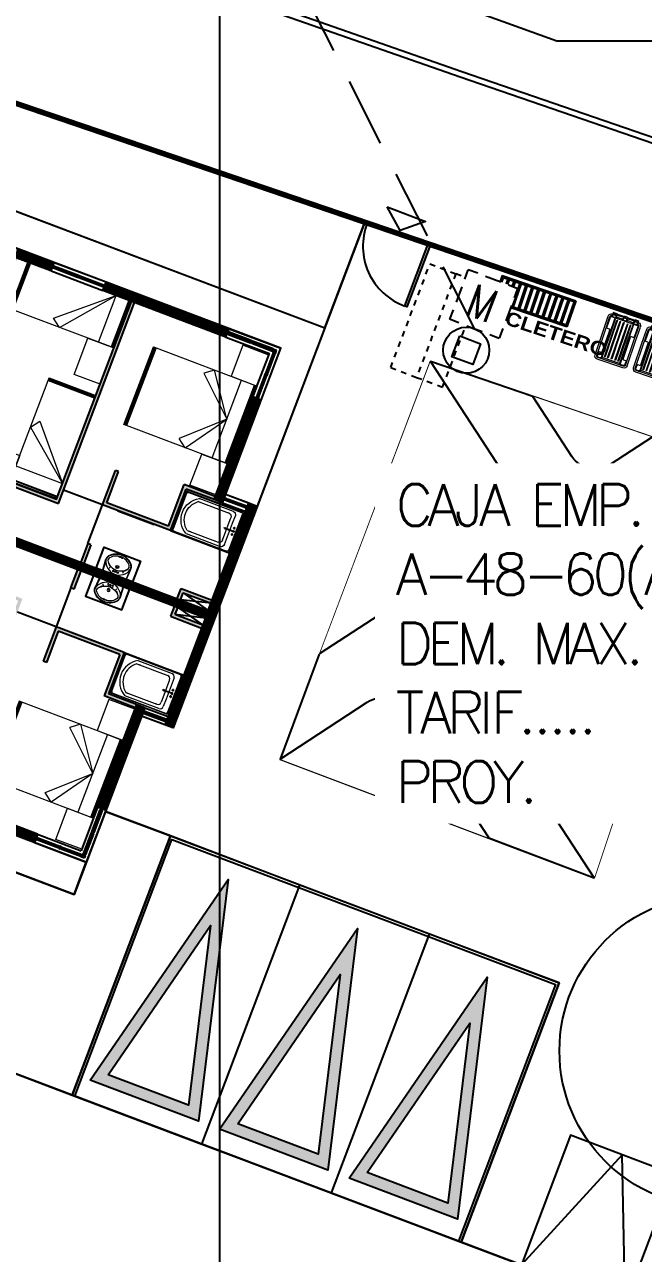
# Model space of a CAD drawing. Extents: x 0 to 346944, y 0 to 6285838.
# Drawn here: x 344196.48 to 344207.64, y 6284429.75 to 6284451.93 of the extents above; entities that cross this region are included whole.
import ezdxf

# ---------------------------------------------------------------- set-up
doc = ezdxf.new("R2010")
doc.units = 0
doc.header["$LTSCALE"] = 5
for name, pattern in [('DASHDOT', [1, 0.5, -0.25, 0, -0.25]), ('DASHDOTX2', [2, 1, -0.5, 0, -0.5]), ('DASHED', [0.75, 0.5, -0.25]), ('HIDDEN', [0.375, 0.25, -0.125]), ('mariposa$0$DASHED2', [0.375, 0.25, -0.125])]:
    doc.linetypes.add(name, pattern=pattern)
for name, color, linetype in [('ACOM-P', 251, 'DASHED'), ('CALLES-URBANAS', 6, 'Continuous'), ('COTAS', 11, 'Continuous'), ('EQUIPOS', 240, 'Continuous'), ('EQUIPOS_P', 240, 'Continuous'), ('Estacionamientos', 1, 'Continuous'), ('GRILLA', 254, 'Continuous'), ('PLANTA', 6, 'Continuous'), ('POSTES_E', 41, 'Continuous'), ('POSTES_P', 41, 'Continuous'), ('Prosan General Linea Oficial', 6, 'DASHDOTX2'), ('PUNTO-DE-INTERES', 254, 'Continuous'), ('TEXTO', 2, 'Continuous')]:
    doc.layers.add(name, color=color, linetype=linetype)
doc.layers.add('Muebles', color=8, linetype='Continuous', lineweight=15)
doc.styles.add('2mm', font='simplex.shx', dxfattribs={"width": 0.8, "height": 0.65})
doc.styles.add('ROMANS', font='romans.shx', dxfattribs={"height": 1})
doc.styles.get("Standard").update_dxf_attribs({"font": 'ariblk.ttf', "height": 2})
doc.dimstyles.new('ACOMETIDA 500', dxfattribs={"dimtxt": 0.65, "dimasz": 1.8, "dimexe": 1.25, "dimexo": 0.625, "dimtad": 0, "dimdec": 0, "dimtxsty": '2mm', "dimblk": 'NONE', "dimcen": 2.5, "dimse1": 1, "dimse2": 1, "dimclrd": 256, "dimclrt": 2, "dimadec": 0, "dimazin": 0, "dimtfac": 1, "dimtdec": 0, "dimtmove": 0, "dimatfit": 3, "dimldrblk": 'NONE', "dimfxl": 1, "dimtfill": 1, "dimlwd": -1, "dimarcsym": 2})
doc.dimstyles.new('ELIPSE 500', dxfattribs={"dimtxt": 0.9, "dimasz": 0.9, "dimexe": 2.5, "dimexo": 2.5, "dimgap": 1.2, "dimtad": 0, "dimtih": 1, "dimtoh": 1, "dimdec": 0, "dimzin": 0, "dimdsep": 46, "dimtxsty": 'ROMANS', "dimblk": 'ELLIP', "dimcen": 0, "dimclrd": 11, "dimclre": 11, "dimclrt": 256, "dimadec": 0, "dimazin": 0, "dimtfac": 1, "dimtdec": 0, "dimtofl": 0, "dimtmove": 0, "dimatfit": 3, "dimldrblk": 'ELLIP', "dimfxlon": 1, "dimtolj": 1, "dimtzin": 0, "dimarcsym": 0})
doc.dimstyles.new('GRILLA X 500', dxfattribs={"dimtxt": 0.5, "dimasz": 1.8, "dimexe": 1.25, "dimexo": 0.625, "dimtad": 0, "dimdec": 0, "dimtxsty": 'ROMANS', "dimblk": 'NONE', "dimcen": 2.5, "dimse1": 1, "dimse2": 1, "dimsd1": 1, "dimsd2": 1, "dimclrd": 256, "dimclrt": 256, "dimadec": 0, "dimazin": 0, "dimtfac": 1, "dimtdec": 0, "dimtmove": 0, "dimatfit": 3, "dimldrblk": 'NONE', "dimfxlon": 1, "dimtfill": 1, "dimlwd": -1, "dimarcsym": 2})
doc.dimstyles.new('VANO 500', dxfattribs={"dimtxt": 0.65, "dimasz": 1.8, "dimexe": 0, "dimexo": 8, "dimgap": 1.2, "dimtad": 0, "dimdec": 0, "dimzin": 0, "dimdsep": 46, "dimtxsty": '2mm', "dimblk": 'NONE', "dimcen": 0, "dimse1": 1, "dimse2": 1, "dimsd1": 1, "dimsd2": 1, "dimclrd": 7, "dimclrt": 2, "dimadec": 0, "dimazin": 0, "dimtfac": 1, "dimtdec": 0, "dimtofl": 0, "dimtmove": 0, "dimatfit": 3, "dimldrblk": 'NONE', "dimfxl": 1, "dimtfill": 1, "dimtolj": 1, "dimtzin": 0, "dimlwd": 25, "dimarcsym": 0})
pattern_1 = [(204.0585514, (1753.263857, 180.027828), (0.003883056714, -0.008697556873), [])]
pattern_2 = [(204.0585514, (1753.263857, 180.027828), (0.00764381243, -0.01712117495), []), (204.0585514, (1753.251494, 180.032559), (0.00764381243, -0.01712117495), [0.009, -0.00375])]

# ---------------------------------------------------------------- blocks, each defined once
blk = doc.blocks.new('BASURERO 360')
at = {"layer": 'Muebles', "ltscale": 0.01}
for p, q in [((3219.87, 1613.497), (3219.872, 1613.767)), ((3219.902, 1613.497), (3219.904, 1613.767)), ((3219.915, 1613.562), (3219.916, 1613.764)), ((3220.427, 1613.773), (3219.929, 1613.776)), ((3219.936, 1613.83), (3219.946, 1613.83)), ((3219.938, 1613.854), (3219.938, 1613.843)), ((3219.938, 1613.854), (3219.942, 1613.854)), ((3219.938, 1613.843), (3219.942, 1613.843)), ((3219.942, 1613.86), (3219.941, 1613.837)), ((3219.941, 1613.837), (3219.947, 1613.837)), ((3219.947, 1613.86), (3219.942, 1613.86)), ((3219.942, 1613.783), (3220.009, 1613.782)), ((3219.947, 1613.837), (3219.947, 1613.86)), ((3219.947, 1613.854), (3219.949, 1613.854)), ((3219.947, 1613.843), (3219.949, 1613.843)), ((3219.949, 1613.86), (3219.949, 1613.835)), ((3219.949, 1613.86), (3220.004, 1613.859)), ((3219.949, 1613.835), (3220.004, 1613.835)), ((3219.956, 1613.822), (3219.997, 1613.822)), ((3219.976, 1613.835), (3219.976, 1613.859)), ((3219.996, 1613.496), (3219.998, 1613.776)), ((3220.004, 1613.859), (3220.004, 1613.835)), ((3220.151, 1613.852), (3220.004, 1613.853)), ((3220.151, 1613.842), (3220.004, 1613.843)), ((3220.007, 1613.829), (3220.148, 1613.828)), ((3220.008, 1613.496), (3220.01, 1613.763)), ((3220.02, 1613.798), (3220.134, 1613.797)), ((3220.046, 1613.747), (3220.044, 1613.495)), ((3220.056, 1613.747), (3220.046, 1613.747)), ((3220.054, 1613.495), (3220.056, 1613.747)), ((3220.102, 1613.747), (3220.1, 1613.495)), ((3220.112, 1613.746), (3220.102, 1613.747)), ((3220.111, 1613.495), (3220.112, 1613.746)), ((3220.138, 1613.828), (3220.148, 1613.828)), ((3220.145, 1613.781), (3220.212, 1613.781)), ((3220.151, 1613.858), (3220.151, 1613.833)), ((3220.151, 1613.858), (3220.206, 1613.858)), ((3220.151, 1613.833), (3220.206, 1613.833)), ((3220.158, 1613.821), (3220.199, 1613.82)), ((3220.174, 1613.746), (3220.172, 1613.494)), ((3220.184, 1613.746), (3220.174, 1613.746)), ((3220.179, 1613.833), (3220.179, 1613.858)), ((3220.182, 1613.494), (3220.184, 1613.746)), ((3220.206, 1613.858), (3220.206, 1613.833)), ((3220.354, 1613.85), (3220.206, 1613.852)), ((3220.354, 1613.84), (3220.206, 1613.841)), ((3220.209, 1613.828), (3220.35, 1613.827)), ((3220.222, 1613.796), (3220.337, 1613.795)), ((3220.242, 1613.745), (3220.24, 1613.494)), ((3220.252, 1613.745), (3220.242, 1613.745)), ((3220.25, 1613.494), (3220.252, 1613.745)), ((3220.302, 1613.745), (3220.3, 1613.493)), ((3220.312, 1613.745), (3220.302, 1613.745)), ((3220.31, 1613.493), (3220.312, 1613.745)), ((3220.343, 1613.493), (3220.345, 1613.761)), ((3220.414, 1613.779), (3220.347, 1613.78)), ((3220.354, 1613.857), (3220.353, 1613.832)), ((3220.408, 1613.831), (3220.353, 1613.832)), ((3220.408, 1613.856), (3220.354, 1613.857)), ((3220.356, 1613.493), (3220.358, 1613.773)), ((3220.401, 1613.819), (3220.36, 1613.819)), ((3220.381, 1613.832), (3220.381, 1613.856)), ((3220.408, 1613.856), (3220.408, 1613.831)), ((3220.41, 1613.85), (3220.408, 1613.85)), ((3220.41, 1613.84), (3220.408, 1613.84)), ((3220.41, 1613.834), (3220.41, 1613.856)), ((3220.41, 1613.856), (3220.416, 1613.856)), ((3220.416, 1613.834), (3220.41, 1613.834)), ((3220.411, 1613.826), (3220.421, 1613.826)), ((3220.421, 1613.826), (3220.411, 1613.826)), ((3220.416, 1613.856), (3220.416, 1613.834)), ((3220.419, 1613.85), (3220.416, 1613.85)), ((3220.419, 1613.84), (3220.416, 1613.84)), ((3220.419, 1613.85), (3220.419, 1613.84)), ((3220.438, 1613.558), (3220.439, 1613.76)), ((3220.45, 1613.492), (3220.452, 1613.763)), ((3220.481, 1613.492), (3220.484, 1613.763)), ((3219.965, 1613.55), (3219.927, 1613.55)), ((3219.977, 1613.496), (3219.978, 1613.537)), ((3220.374, 1613.493), (3220.375, 1613.534)), ((3220.387, 1613.546), (3220.425, 1613.546))]:
    blk.add_line(p, q, dxfattribs=at)
at = {"layer": 'Muebles'}
for p, q in [((3219.867, 1613.029), (3219.87, 1613.497)), ((3219.898, 1613.028), (3219.902, 1613.497)), ((3219.974, 1613.119), (3219.977, 1613.496)), ((3219.992, 1613.028), (3219.996, 1613.496)), ((3220.005, 1613.039), (3220.008, 1613.496)), ((3220.044, 1613.495), (3220.04, 1613.05)), ((3220.051, 1613.049), (3220.054, 1613.495)), ((3220.1, 1613.495), (3220.097, 1613.049)), ((3220.107, 1613.049), (3220.111, 1613.495)), ((3220.172, 1613.494), (3220.168, 1613.049)), ((3220.179, 1613.048), (3220.182, 1613.494)), ((3220.24, 1613.494), (3220.237, 1613.048)), ((3220.247, 1613.048), (3220.25, 1613.494)), ((3220.3, 1613.493), (3220.296, 1613.048)), ((3220.307, 1613.047), (3220.31, 1613.493)), ((3220.34, 1613.025), (3220.343, 1613.493)), ((3220.352, 1613.025), (3220.356, 1613.493)), ((3220.371, 1613.116), (3220.374, 1613.493)), ((3220.446, 1613.024), (3220.45, 1613.492)), ((3220.478, 1613.024), (3220.481, 1613.492)), ((3219.911, 1613.028), (3219.911, 1613.094)), ((3219.962, 1613.106), (3219.924, 1613.107)), ((3219.93, 1613.009), (3219.973, 1613.009)), ((3220.327, 1613.024), (3220.017, 1613.026)), ((3220.04, 1613.05), (3220.051, 1613.049)), ((3220.097, 1613.049), (3220.107, 1613.049)), ((3220.168, 1613.049), (3220.179, 1613.048)), ((3220.237, 1613.048), (3220.247, 1613.048)), ((3220.296, 1613.048), (3220.307, 1613.047)), ((3220.415, 1613.005), (3220.371, 1613.006)), ((3220.384, 1613.103), (3220.422, 1613.103)), ((3220.434, 1613.024), (3220.434, 1613.09)), ((3219.929, 1612.997), (3220.415, 1612.993)), ((3219.929, 1612.965), (3220.414, 1612.961))]:
    blk.add_line(p, q, dxfattribs=at)
at = {"layer": 'Muebles', "ltscale": 0.01}
for centre, radius, start, end in [((3219.935, 1613.767), 0.063, 89.5567, 179.5567), ((3219.935, 1613.767), 0.0315, 95.9245, 179.5567), ((3219.929, 1613.764), 0.0126, 89.5567, 179.5567), ((3220.031, 1613.775), 0.102, 143.8675, 179.189), ((3220.031, 1613.775), 0.0892, 147.9187, 174.8858), ((3219.92, 1613.776), 0.0892, 4.2275, 31.1946), ((3219.92, 1613.776), 0.102, 359.9243, 35.2459), ((3220.023, 1613.763), 0.0126, 89.5567, 179.5567), ((3220.233, 1613.773), 0.102, 143.8675, 179.189), ((3220.233, 1613.773), 0.0892, 147.9187, 174.8858), ((3220.123, 1613.774), 0.0892, 4.2275, 31.1946), ((3220.123, 1613.774), 0.102, 359.9243, 35.2459), ((3220.333, 1613.761), 0.0126, 359.5567, 89.5567), ((3220.436, 1613.772), 0.102, 143.8675, 179.189), ((3220.436, 1613.772), 0.0892, 147.9187, 174.8858), ((3220.325, 1613.773), 0.0892, 4.2275, 31.1946), ((3220.325, 1613.773), 0.102, 359.9243, 35.2459), ((3220.421, 1613.763), 0.063, 359.5567, 89.5567), ((3220.421, 1613.763), 0.0315, 359.5567, 83.1889), ((3220.427, 1613.76), 0.0126, 359.5567, 89.5567), ((3219.928, 1613.562), 0.0126, 179.5567, 269.5567), ((3219.965, 1613.537), 0.0126, 359.5567, 89.5567), ((3220.387, 1613.534), 0.0126, 89.5567, 179.5567), ((3220.425, 1613.559), 0.0126, 269.5567, 359.5567)]:
    blk.add_arc(centre, radius, start, end, dxfattribs=at)
at = {"layer": 'Muebles'}
for centre, radius, start, end in [((3219.93, 1613.028), 0.063, 179.5567, 269.5567), ((3219.93, 1613.028), 0.0315, 179.5567, 269.5567), ((3219.924, 1613.094), 0.0126, 89.5567, 179.5567), ((3219.93, 1613.028), 0.0189, 179.5567, 269.5567), ((3219.962, 1613.119), 0.0126, 269.5567, 359.5567), ((3219.973, 1613.028), 0.0189, 269.5567, 359.5567), ((3219.973, 1613.028), 0.0315, 269.5567, 359.5567), ((3220.017, 1613.039), 0.0126, 179.5567, 269.5567), ((3220.327, 1613.036), 0.0126, 269.5567, 359.5567), ((3220.327, 1613.036), 0.0126, 269.5567, 359.5567), ((3220.371, 1613.025), 0.0315, 179.5567, 269.5567), ((3220.371, 1613.025), 0.0189, 179.5567, 269.5567), ((3220.384, 1613.116), 0.0126, 179.5567, 269.5567), ((3220.415, 1613.024), 0.063, 269.5567, 359.5567), ((3220.415, 1613.024), 0.0189, 269.5567, 359.5567), ((3220.415, 1613.024), 0.0315, 269.5567, 359.5567), ((3220.422, 1613.09), 0.0126, 359.5567, 89.5567)]:
    blk.add_arc(centre, radius, start, end, dxfattribs=at)
blk = doc.blocks.new('Est.')
at = {"layer": 'Estacionamientos'}
h = blk.add_hatch(color=253, dxfattribs=at)
h.dxf.hatch_style = 1
h.paths.add_polyline_path([(3068.161, 1567.474), (3067.117, 1563.201), (3069.205, 1563.201)])
h.paths.add_polyline_path([(3068.936, 1563.411), (3067.385, 1563.411), (3068.161, 1566.586)], flags=16)
at = {"layer": 'Estacionamientos', "color": 8}
for points in [[(3069.205, 1563.201), (3068.161, 1567.474), (3067.117, 1563.201)], [(3068.936, 1563.411), (3068.161, 1566.586), (3067.385, 1563.411)]]:
    blk.add_lwpolyline(points, close=True, dxfattribs=at)
blk = doc.blocks.new('tina')
at = {"layer": 'Muebles'}
for p, q in [((170.315, 135.697, 647.13), (171.415, 135.697, 647.13)), ((170.315, 135.697, 647.13), (170.315, 134.927, 647.13)), ((170.327, 134.97, 647.13), (170.327, 135.654, 647.13)), ((170.358, 135.685, 647.13), (171.372, 135.685, 647.13)), ((170.574, 135.651, 647.13), (171.231, 135.651, 647.13)), ((170.574, 135.59, 647.13), (171.17, 135.59, 647.13)), ((170.574, 135.59, 647.13), (170.636, 135.59, 647.13)), ((171.109, 135.59, 647.13), (171.17, 135.59, 647.13)), ((171.293, 135.59, 647.13), (171.293, 135.179, 647.13)), ((171.403, 135.654, 647.13), (171.403, 134.97, 647.13)), ((171.415, 135.697, 647.13), (171.415, 134.927, 647.13)), ((171.201, 135.318, 647.13), (171.201, 135.337, 647.13)), ((171.231, 135.529, 647.13), (171.231, 135.179, 647.13)), ((171.195, 135.312, 647.13), (171.176, 135.312, 647.13)), ((171.201, 135.306, 647.13), (171.201, 135.288, 647.13)), ((171.225, 135.312, 647.13), (171.207, 135.312, 647.13)), ((171.231, 135.179, 647.13), (171.231, 135.095, 647.13)), ((171.361, 135.32, 647.13), (171.239, 135.32, 647.13)), ((171.361, 135.305, 647.13), (171.239, 135.305, 647.13)), ((171.354, 135.312, 647.13), (171.247, 135.312, 647.13)), ((171.293, 135.179, 647.13), (171.293, 135.034, 647.13)), ((171.415, 134.927, 647.13), (170.315, 134.927, 647.13)), ((170.358, 134.939, 647.13), (171.372, 134.939, 647.13)), ((170.574, 135.034, 647.13), (171.17, 135.034, 647.13)), ((170.636, 135.034, 647.13), (170.574, 135.034, 647.13)), ((171.231, 134.973, 647.13), (170.574, 134.973, 647.13)), ((171.17, 135.034, 647.13), (171.109, 135.034, 647.13))]:
    blk.add_line(p, q, dxfattribs=at)
for centre, radius in [((171.201, 135.312, 647.13), 0.0122), ((171.354, 135.373, 647.13), 0.00764), ((171.201, 135.312, 647.13), 0.00611), ((171.354, 135.251, 647.13), 0.00764)]:
    blk.add_circle(centre, radius, dxfattribs=at)
for centre, radius, start, end in [((170.358, 135.654, 647.13), 0.0306, 90, 180), ((170.765, 135.312, 647.13), 0.389, 119.2947, 240.7052), ((170.787, 135.312, 647.13), 0.35, 127.3747, 232.6253), ((171.17, 135.529, 647.13), 0.0611, 360, 90), ((171.231, 135.59, 647.13), 0.0611, 360, 90), ((171.372, 135.654, 647.13), 0.0306, 360, 90), ((171.354, 135.373, 647.13), 0.0153, 170.7931, 189.2069), ((171.339, 135.379, 647.13), 0.00365, 263.5191, 51.4809), ((171.339, 135.367, 647.13), 0.00365, 308.5191, 96.4809), ((171.354, 135.373, 647.13), 0.0153, 125.7931, 144.2069), ((171.354, 135.373, 647.13), 0.0153, 215.7931, 234.2069), ((171.348, 135.388, 647.13), 0.00365, 218.5191, 6.4809), ((171.348, 135.359, 647.13), 0.00365, 353.5191, 141.4809), ((171.354, 135.373, 647.13), 0.00764, 360, 180), ((171.354, 135.373, 647.13), 0.00764, 180, 360), ((171.361, 135.312, 647.13), 0.0153, 210, 150), ((171.354, 135.373, 647.13), 0.0153, 80.7931, 99.2069), ((171.354, 135.373, 647.13), 0.0153, 260.7931, 279.2069), ((171.36, 135.388, 647.13), 0.00365, 173.5191, 321.4809), ((171.36, 135.359, 647.13), 0.00365, 38.5191, 186.4809), ((171.354, 135.373, 647.13), 0.0153, 35.7931, 54.2069), ((171.354, 135.373, 647.13), 0.0153, 305.7931, 324.2069), ((171.368, 135.379, 647.13), 0.00365, 128.5191, 276.4809), ((171.368, 135.367, 647.13), 0.00365, 83.5191, 231.4809), ((171.354, 135.373, 647.13), 0.0153, 350.7931, 9.2069), ((171.239, 135.312, 647.13), 0.00764, 90, 270), ((171.354, 135.251, 647.13), 0.0153, 170.7931, 189.2069), ((171.339, 135.257, 647.13), 0.00365, 263.5191, 51.4809), ((171.339, 135.245, 647.13), 0.00365, 308.5191, 96.4809), ((171.354, 135.251, 647.13), 0.0153, 125.7931, 144.2069), ((171.354, 135.251, 647.13), 0.0153, 215.7931, 234.2069), ((171.348, 135.266, 647.13), 0.00365, 218.5191, 6.4809), ((171.348, 135.236, 647.13), 0.00365, 353.5191, 141.4809), ((171.354, 135.251, 647.13), 0.00764, 360, 180), ((171.354, 135.251, 647.13), 0.00764, 180, 360), ((171.354, 135.251, 647.13), 0.0153, 80.7931, 99.2069), ((171.354, 135.251, 647.13), 0.0153, 260.7931, 279.2069), ((171.36, 135.266, 647.13), 0.00365, 173.5191, 321.4809), ((171.36, 135.236, 647.13), 0.00365, 38.5191, 186.4809), ((171.361, 135.312, 647.13), 0.00764, 270, 90), ((171.354, 135.251, 647.13), 0.0153, 35.7931, 54.2069), ((171.354, 135.251, 647.13), 0.0153, 305.7931, 324.2069), ((171.368, 135.257, 647.13), 0.00365, 128.5191, 276.4809), ((171.368, 135.245, 647.13), 0.00365, 83.5191, 231.4809), ((171.354, 135.251, 647.13), 0.0153, 350.7931, 9.2069), ((170.358, 134.97, 647.13), 0.0306, 180, 270), ((171.17, 135.095, 647.13), 0.0611, 270, 360), ((171.231, 135.034, 647.13), 0.0611, 270, 360), ((171.372, 134.97, 647.13), 0.0306, 270, 360)]:
    blk.add_arc(centre, radius, start, end, dxfattribs=at)
blk = doc.blocks.new('Cama 2 Plaza')
at = {"layer": 'Muebles'}
for p, q in [((171.36, 136.609, -1294.261), (171.345, 136.624, -1294.261)), ((171.38, 136.609, -1294.261), (171.395, 136.624, -1294.261)), ((172.525, 136.624, -1294.261), (172.365, 136.504, -1294.261)), ((172.365, 136.504, -1294.261), (173.045, 135.874, -1294.261)), ((173.045, 135.874, -1294.261), (172.525, 136.624, -1294.261)), ((173.045, 135.124, -1294.261), (173.045, 136.624, -1294.261)), ((173.31, 136.609, -1294.261), (173.295, 136.624, -1294.261)), ((173.33, 136.609, -1294.261), (173.345, 136.624, -1294.261)), ((173.045, 135.874, -1294.261), (172.365, 135.244, -1294.261)), ((172.525, 135.124, -1294.261), (173.045, 135.874, -1294.261)), ((171.36, 135.139, -1294.261), (171.345, 135.124, -1294.261)), ((171.38, 135.139, -1294.261), (171.395, 135.124, -1294.261)), ((172.525, 135.124, -1294.261), (172.365, 135.244, -1294.261)), ((173.31, 135.139, -1294.261), (173.295, 135.124, -1294.261)), ((173.33, 135.139, -1294.261), (173.345, 135.124, -1294.261))]:
    blk.add_line(p, q, dxfattribs=at)
at = {"layer": 'Muebles', "elevation": -1294.261}
for points in [[(172.845, 137.224), (172.845, 136.624), (173.345, 136.624), (173.345, 137.224)], [(171.345, 135.124), (171.345, 136.624), (171.395, 136.624), (171.395, 135.124)], [(171.36, 135.139), (171.36, 136.609), (171.38, 136.609), (171.38, 135.139)], [(171.395, 135.124), (171.395, 136.624), (173.295, 136.624), (173.295, 135.124)], [(173.295, 135.124), (173.295, 136.624), (173.345, 136.624), (173.345, 135.124)], [(173.33, 135.139), (173.33, 136.609), (173.31, 136.609), (173.31, 135.139)], [(172.845, 134.524), (172.845, 135.124), (173.345, 135.124), (173.345, 134.524)]]:
    blk.add_lwpolyline(points, close=True, dxfattribs=at)
blk = doc.blocks.new('Lavamanos')
at = {"layer": 'Muebles'}
for p, q in [((170.242, 134.923), (170.254, 135.104)), ((170.713, 134.926), (170.699, 135.106)), ((170.366, 134.991), (170.343, 135.029)), ((170.351, 134.982), (170.349, 134.985)), ((170.588, 134.991), (170.61, 135.029)), ((170.603, 134.982), (170.606, 134.985))]:
    blk.add_line(p, q, dxfattribs=at)
for points in [[(170.253, 135.111, 0.391595), (170.247, 135.105), (170.234, 134.924, 0.10733), (170.243, 134.856, 0.086738), (170.259, 134.828, 0.467235), (170.695, 134.827, 0.082377), (170.711, 134.854, 0.114857), (170.721, 134.926), (170.707, 135.106, 0.390741), (170.702, 135.111)], [(170.452, 134.774, 0.22708), (170.452, 134.774, 0.089204), (170.45, 134.775, 0.046169), (170.448, 134.776, 0.034314), (170.445, 134.776, 0.034314), (170.442, 134.776, 0.046169), (170.44, 134.775, 0.089204), (170.438, 134.774, 0.22708), (170.437, 134.774, 0.22708), (170.438, 134.773, 0.089204), (170.44, 134.772, 0.046169), (170.442, 134.771, 0.034314), (170.445, 134.771, 0.034314), (170.448, 134.771, 0.046169), (170.45, 134.772, 0.089204), (170.452, 134.773, 0.22708)], [(170.473, 134.772, 0.22708), (170.473, 134.773, 0.089204), (170.471, 134.774, 0.046169), (170.469, 134.775, 0.034314), (170.466, 134.775, 0.034314), (170.463, 134.775, 0.046169), (170.46, 134.774, 0.089204), (170.459, 134.773, 0.22708), (170.458, 134.772, 0.22708), (170.459, 134.772, 0.089204), (170.46, 134.771, 0.046169), (170.463, 134.77, 0.034314), (170.466, 134.77, 0.034314), (170.469, 134.77, 0.046169), (170.471, 134.771, 0.089204), (170.473, 134.772, 0.22708)], [(170.482, 134.772, -0.22708), (170.482, 134.773, -0.089204), (170.484, 134.774, -0.046169), (170.486, 134.775, -0.034314), (170.489, 134.775, -0.034314), (170.492, 134.775, -0.046169), (170.494, 134.774, -0.089204), (170.496, 134.773, -0.22708), (170.497, 134.772, -0.22708), (170.496, 134.772, -0.089204), (170.494, 134.771, -0.046169), (170.492, 134.77, -0.034314), (170.489, 134.77, -0.034314), (170.486, 134.77, -0.046169), (170.484, 134.771, -0.089204), (170.482, 134.772, -0.22708)], [(170.503, 134.774, -0.22708), (170.503, 134.774, -0.089204), (170.505, 134.775, -0.046169), (170.507, 134.776, -0.034314), (170.51, 134.776, -0.034314), (170.513, 134.776, -0.046169), (170.515, 134.775, -0.089204), (170.517, 134.774, -0.22708), (170.517, 134.774, -0.22708), (170.517, 134.773, -0.089204), (170.515, 134.772, -0.046169), (170.513, 134.771, -0.034314), (170.51, 134.771, -0.034314), (170.507, 134.771, -0.046169), (170.505, 134.772, -0.089204), (170.503, 134.773, -0.22708)]]:
    blk.add_lwpolyline(points, format="xyb", close=True, dxfattribs=at)
for centre, radius in [((170.435, 135.049), 0.014), ((170.477, 134.957), 0.0264), ((170.477, 134.957), 0.0176), ((170.477, 135.049), 0.014), ((170.517, 135.049), 0.014)]:
    blk.add_circle(centre, radius, dxfattribs=at)
for centre, radius, start, end in [((170.393, 134.911), 0.152, 175.5403, 198.6441), ((170.477, 134.854), 0.243, 13.9054, 164.7627), ((170.336, 134.89), 0.0608, 139.7712, 220.2287), ((170.471, 134.812), 0.216, 126.477, 148.1246), ((170.477, 134.771), 0.246, 40.2287, 139.7712), ((170.345, 134.982), 0.0048, 36.1745, 123.3515), ((170.609, 134.982), 0.0048, 56.6485, 143.8254), ((170.483, 134.812), 0.216, 32.4481, 53.5229), ((170.619, 134.89), 0.0608, 319.7712, 40.2287), ((170.562, 134.912), 0.152, 340.2142, 5.0936), ((170.34, 134.893), 0.096, 198.6441, 220.3296), ((170.477, 135.01), 0.276, 220.3296, 319.6161), ((170.477, 135.01), 0.246, 220.2287, 319.7712), ((170.615, 134.893), 0.096, 319.6161, 340.2142)]:
    blk.add_arc(centre, radius, start, end, dxfattribs=at)
blk = doc.blocks.new('cama')
at = {"layer": 'Muebles'}
for p, q in [((42.8, 33.367), (42.785, 33.352)), ((43.67, 33.387), (43.685, 33.402)), ((43.67, 33.367), (43.685, 33.352)), ((42.785, 32.352), (43.685, 33.102)), ((42.785, 33.102), (43.685, 33.102)), ((42.905, 32.192), (43.685, 33.102)), ((42.785, 32.352), (42.905, 32.192)), ((42.8, 31.437), (42.785, 31.452)), ((42.8, 31.417), (42.785, 31.402))]:
    blk.add_line(p, q, dxfattribs=at)
for points in [[(42.785, 33.402), (42.085, 33.402), (42.085, 32.902), (42.785, 32.902)], [(42.785, 33.402), (43.685, 33.402), (43.685, 33.352), (42.785, 33.352)], [(42.785, 31.452), (43.685, 31.452), (43.685, 33.352), (42.785, 33.352)], [(42.8, 33.387), (43.67, 33.387), (43.67, 33.367), (42.8, 33.367)], [(42.785, 31.402), (43.685, 31.402), (43.685, 31.452), (42.785, 31.452)], [(42.8, 31.417), (43.67, 31.417), (43.67, 31.437), (42.8, 31.437)]]:
    blk.add_lwpolyline(points, close=True, dxfattribs=at)
blk = doc.blocks.new('bicicletero')
at = {"color": 8}
for p, q in [((3137.107, 1586.204), (3138.512, 1586.204)), ((3137.107, 1586.204), (3137.107, 1585.704)), ((3137.132, 1586.179), (3138.487, 1586.179)), ((3137.132, 1586.179), (3137.132, 1585.704)), ((3137.222, 1586.179), (3137.222, 1585.704)), ((3137.247, 1586.179), (3137.247, 1585.704)), ((3137.337, 1586.179), (3137.337, 1585.704)), ((3137.362, 1586.179), (3137.362, 1585.704)), ((3137.452, 1586.179), (3137.452, 1585.704)), ((3137.477, 1586.179), (3137.477, 1585.704)), ((3137.567, 1586.179), (3137.567, 1585.704)), ((3137.592, 1586.179), (3137.592, 1585.704)), ((3137.682, 1586.179), (3137.682, 1585.704)), ((3137.707, 1586.179), (3137.707, 1585.704)), ((3137.797, 1586.179), (3137.797, 1585.704)), ((3137.822, 1586.179), (3137.822, 1585.704)), ((3137.912, 1586.179), (3137.912, 1585.704)), ((3137.937, 1586.179), (3137.937, 1585.704)), ((3138.027, 1586.179), (3138.027, 1585.704)), ((3138.052, 1586.179), (3138.052, 1585.704)), ((3138.142, 1586.179), (3138.142, 1585.704)), ((3138.167, 1586.179), (3138.167, 1585.704)), ((3138.257, 1586.179), (3138.257, 1585.704)), ((3138.282, 1586.179), (3138.282, 1585.704)), ((3138.372, 1586.179), (3138.372, 1585.704)), ((3138.397, 1586.179), (3138.397, 1585.704)), ((3138.487, 1586.179), (3138.487, 1585.704)), ((3138.512, 1586.204), (3138.512, 1585.704)), ((3137.222, 1585.729), (3137.132, 1585.729)), ((3137.337, 1585.729), (3137.247, 1585.729)), ((3137.452, 1585.729), (3137.362, 1585.729)), ((3137.567, 1585.729), (3137.477, 1585.729)), ((3137.682, 1585.729), (3137.592, 1585.729)), ((3137.797, 1585.729), (3137.707, 1585.729)), ((3137.912, 1585.729), (3137.822, 1585.729)), ((3138.027, 1585.729), (3137.937, 1585.729)), ((3138.142, 1585.729), (3138.052, 1585.729)), ((3138.257, 1585.729), (3138.167, 1585.729)), ((3138.372, 1585.729), (3138.282, 1585.729)), ((3138.487, 1585.729), (3138.397, 1585.729)), ((3138.512, 1585.704), (3137.107, 1585.704))]:
    blk.add_line(p, q, dxfattribs=at)
blk = doc.blocks.new('POSTE')
at = {"color": 3, "linetype": 'mariposa$0$DASHED2'}
for p, q in [((543, -1345), (543, -345)), ((543, -345), (793, -345)), ((793, -345), (793, -1345)), ((1043, -345), (793, -345)), ((1043, -1345), (1043, -345)), ((543, -1345), (793, -1345)), ((793, -1345), (1043, -1345))]:
    blk.add_line(p, q, dxfattribs=at)
blk = doc.blocks.new('PLANTA 2')
at = {"layer": 'PUNTO-DE-INTERES'}
h = blk.add_hatch(dxfattribs=at)
h.set_pattern_fill('LINE', color=256, scale=0.003, angle=204.0586)
h.set_pattern_definition(pattern_1)
h.paths.add_polyline_path([(-0.533, 5.659), (-1.355, 3.512), (-0.554, 3.206), (-0.529, 3.271), (-1.264, 3.553), (-0.468, 5.634)])
h.paths.add_polyline_path([(0.51, 5.26), (0.399, 4.969), (0.576, 4.902), (0.547, 4.827), (0.37, 4.895), (0.338, 4.811), (0.264, 4.839), (0.436, 5.289)])
h.paths.add_polyline_path([(1.323, 4.616), (1.631, 4.498), (1.603, 4.423), (1.295, 4.541)])
h.paths.add_polyline_path([(2.098, 4.319), (2.43, 4.192), (2.401, 4.117), (2.07, 4.244)])
h.paths.add_polyline_path([(2.897, 4.013), (4.004, 3.59), (3.975, 3.515), (2.868, 3.939)])
h.paths.add_polyline_path([(4.292, 2.944), (4.217, 2.973), (3.863, 2.048), (3.938, 2.019)])
h.paths.add_polyline_path([(-0.795, 2.771), (3.869, 0.986), (4.251, 1.985), (4.177, 2.013), (3.807, 1.048), (-0.717, 2.779), (-0.714, 2.786), (-0.78, 2.811)])
h = blk.add_hatch(dxfattribs=at)
h.set_pattern_fill('JIS_STN_2.5', color=256, scale=0.0075, angle=159.0586)
h.set_pattern_definition(pattern_2)
h.paths.add_polyline_path([(-0.675, 5.094), (-0.558, 5.049), (-0.629, 4.862), (-0.746, 4.907), (-0.735, 4.936), (-0.647, 4.903), (-0.598, 5.031), (-0.686, 5.065)])
h.paths.add_polyline_path([(-0.073, 4.649), (0.034, 4.927), (0.264, 4.839), (0.275, 4.868), (0.016, 4.967), (-0.102, 4.66)])
h.paths.add_polyline_path([(0.626, 2.709), (0.598, 2.72), (1.295, 4.541), (1.323, 4.53)])
h.paths.add_polyline_path([(0.98, 2.585), (1.405, 2.422), (1.515, 2.712), (1.235, 2.819), (1.414, 3.286), (1.694, 3.179), (2.098, 4.234), (2.07, 4.244), (1.677, 3.217), (1.397, 3.325), (1.196, 2.802), (1.477, 2.694), (1.387, 2.461), (0.99, 2.613)])
h.paths.add_polyline_path([(3.153, 3.83), (2.46, 2.018), (1.778, 2.279), (1.789, 2.307), (2.443, 2.057), (3.125, 3.84)])
h.paths.add_polyline_path([(3.874, 2.077), (3.593, 2.185), (3.45, 1.811), (2.896, 2.023), (3.003, 2.304), (2.975, 2.314), (2.856, 2.005), (3.468, 1.771), (3.611, 2.144), (3.863, 2.048)])
h.paths.add_polyline_path([(3.556, 1.144), (3.581, 1.208), (3.832, 1.112), (3.843, 1.141), (3.563, 1.248), (3.527, 1.155)])
h.paths.add_polyline_path([(2.75, 1.644), (2.722, 1.655), (2.658, 1.487), (2.686, 1.477)])
h = blk.add_hatch(color=256, dxfattribs=at)
h.dxf.hatch_style = 1
h.paths.add_polyline_path([(5.804, 4.349), (5.823, 4.342), (5.608, 3.782), (5.59, 3.789)])
h = blk.add_hatch(dxfattribs=at)
h.set_pattern_fill('LINE', color=256, scale=0.003, angle=204.0586)
h.set_pattern_definition(pattern_1)
h.paths.add_polyline_path([(-2.528, 0.447), (-1.707, 2.593), (-0.905, 2.287), (-0.93, 2.222), (-1.666, 2.503), (-2.463, 0.422)])
h.paths.add_polyline_path([(-1.485, 0.047), (-1.373, 0.338), (-1.196, 0.27), (-1.168, 0.345), (-1.345, 0.413), (-1.313, 0.497), (-1.387, 0.525), (-1.559, 0.076)])
h.paths.add_polyline_path([(-0.449, -0.016), (-0.141, -0.134), (-0.112, -0.059), (-0.421, 0.059)])
h.paths.add_polyline_path([(0.326, -0.312), (0.658, -0.439), (0.686, -0.365), (0.355, -0.238)])
h.paths.add_polyline_path([(1.124, -0.618), (2.231, -1.042), (2.26, -0.967), (1.153, -0.543)])
h.paths.add_polyline_path([(2.877, -0.753), (2.802, -0.725), (3.156, 0.2), (3.231, 0.172)])
h.paths.add_polyline_path([(-0.795, 2.771), (3.869, 0.986), (3.487, -0.012), (3.412, 0.017), (3.782, 0.982), (-0.742, 2.714), (-0.745, 2.707), (-0.81, 2.732)])
h = blk.add_hatch(dxfattribs=at)
h.set_pattern_fill('JIS_STN_2.5', color=256, scale=0.0075, angle=159.0586)
h.set_pattern_definition(pattern_2)
h.paths.add_polyline_path([(-2.256, 0.962), (-2.139, 0.917), (-2.068, 1.104), (-2.184, 1.149), (-2.196, 1.12), (-2.108, 1.086), (-2.157, 0.958), (-2.245, 0.991)])
h.paths.add_polyline_path([(-1.511, 0.891), (-1.617, 0.613), (-1.387, 0.525), (-1.398, 0.496), (-1.657, 0.595), (-1.54, 0.902)])
h.paths.add_polyline_path([(0.304, 1.869), (0.276, 1.88), (-0.421, 0.059), (-0.393, 0.048)])
edge = h.paths.add_edge_path()
edge.add_line((0.651, 1.726), (1.076, 1.563))
edge.add_line((1.076, 1.563), (0.965, 1.273))
edge.add_line((0.965, 1.273), (0.685, 1.381))
edge.add_line((0.685, 1.381), (0.506, 0.914))
edge.add_line((0.506, 0.914), (0.786, 0.806))
edge.add_line((0.786, 0.806), (0.383, -0.248))
edge.add_line((0.383, -0.248), (0.355, -0.238))
edge.add_line((0.355, -0.238), (0.748, 0.789))
edge.add_line((0.748, 0.789), (0.467, 0.896))
edge.add_line((0.467, 0.896), (0.667, 1.419))
edge.add_line((0.667, 1.419), (0.948, 1.312))
edge.add_line((0.948, 1.312), (1.037, 1.546))
edge.add_line((1.037, 1.546), (0.64, 1.698))
edge.add_line((0.64, 1.698), (0.651, 1.726))
h.paths.add_polyline_path([(1.438, -0.652), (2.131, 1.159), (1.449, 1.42), (1.439, 1.392), (2.092, 1.142), (1.41, -0.642)])
h.paths.add_polyline_path([(3.145, 0.171), (2.864, 0.279), (3.007, 0.652), (2.452, 0.865), (2.345, 0.584), (2.317, 0.595), (2.435, 0.905), (3.047, 0.67), (2.904, 0.297), (3.156, 0.2)])
h.paths.add_polyline_path([(3.531, 1.078), (3.506, 1.014), (3.757, 0.918), (3.746, 0.889), (3.466, 0.996), (3.502, 1.09)])
h.paths.add_polyline_path([(2.597, 1.244), (2.569, 1.255), (2.633, 1.422), (2.661, 1.411)])
for p, q in [((2.401, 4.117), (2.07, 4.244)), ((2.43, 4.192), (2.098, 4.319)), ((6.177, 4.22), (8.854, 3.296)), ((2.401, 4.117), (2.43, 4.192)), ((2.401, 4.117), (2.868, 3.939)), ((2.897, 4.013), (2.43, 4.192)), ((2.868, 3.939), (2.897, 4.013)), ((4.004, 3.59), (2.897, 4.013)), ((3.975, 3.515), (2.868, 3.939)), ((2.443, 2.057), (3.125, 3.84)), ((2.46, 2.018), (3.153, 3.83)), ((3.975, 3.515), (4.004, 3.59)), ((4.005, 3.558), (3.998, 3.539)), ((4.004, 3.59), (4.471, 3.411)), ((3.975, 3.515), (4.367, 3.365)), ((4.215, 3.477), (4.208, 3.459)), ((4.217, 2.973), (4.367, 3.365)), ((4.292, 2.944), (4.471, 3.411)), ((4.402, 3.406), (4.432, 3.394)), ((4.42, 3.364), (4.402, 3.371)), ((4.344, 3.165), (4.326, 3.172)), ((3.863, 2.048), (4.217, 2.973)), ((3.938, 2.019), (4.292, 2.944)), ((4.292, 2.944), (4.217, 2.973)), ((-0.717, 2.779), (3.807, 1.048)), ((-0.742, 2.714), (3.782, 0.982)), ((1.778, 2.279), (2.46, 2.018)), ((1.789, 2.307), (2.443, 2.057)), ((2.856, 2.005), (2.975, 2.314)), ((2.896, 2.023), (3.003, 2.304)), ((3.003, 2.304), (2.975, 2.314)), ((2.856, 2.005), (2.506, 2.139)), ((3.45, 1.811), (3.593, 2.185)), ((3.468, 1.771), (3.611, 2.144)), ((3.874, 2.077), (3.593, 2.185)), ((3.863, 2.048), (3.611, 2.144)), ((2.722, 1.655), (2.856, 2.005)), ((3.468, 1.771), (2.856, 2.005)), ((3.45, 1.811), (2.896, 2.023)), ((3.807, 1.048), (4.177, 2.013)), ((3.938, 2.019), (3.863, 2.048)), ((3.938, 2.019), (4.148, 1.939)), ((4.177, 2.013), (3.966, 2.094)), ((4.251, 1.985), (4.177, 2.013)), ((4.251, 1.985), (3.487, -0.012)), ((2.722, 1.655), (2.658, 1.487)), ((2.75, 1.644), (2.686, 1.477)), ((2.75, 1.644), (2.722, 1.655)), ((2.569, 1.255), (2.633, 1.422)), ((2.597, 1.244), (2.661, 1.411)), ((2.569, 1.255), (2.435, 0.905)), ((2.597, 1.244), (2.569, 1.255)), ((3.527, 1.155), (3.563, 1.248)), ((3.563, 1.248), (3.843, 1.141)), ((3.556, 1.144), (3.581, 1.208)), ((3.832, 1.112), (3.556, 1.144)), ((3.581, 1.208), (3.832, 1.112)), ((3.581, 1.208), (3.807, 1.048)), ((2.435, 0.905), (2.085, 1.039)), ((3.502, 1.09), (3.466, 0.996)), ((3.531, 1.078), (3.506, 1.014)), ((3.506, 1.014), (3.757, 0.918)), ((3.506, 1.014), (3.782, 0.982)), ((3.757, 0.918), (3.531, 1.078)), ((2.435, 0.905), (2.317, 0.595)), ((3.047, 0.67), (2.435, 0.905)), ((3.782, 0.982), (3.412, 0.017)), ((3.466, 0.996), (3.746, 0.889)), ((2.452, 0.865), (2.345, 0.584)), ((3.007, 0.652), (2.452, 0.865)), ((3.047, 0.67), (2.904, 0.297)), ((2.345, 0.584), (2.317, 0.595)), ((3.007, 0.652), (2.864, 0.279)), ((3.145, 0.171), (2.864, 0.279)), ((3.156, 0.2), (2.904, 0.297)), ((3.156, 0.2), (2.802, -0.725)), ((3.231, 0.172), (2.877, -0.753)), ((3.231, 0.172), (3.156, 0.2)), ((3.232, 0.139), (3.225, 0.121)), ((3.231, 0.172), (3.441, 0.091)), ((3.412, 0.017), (3.202, 0.097)), ((3.487, -0.012), (3.412, 0.017)), ((2.26, -0.967), (1.153, -0.543)), ((2.231, -1.042), (1.124, -0.618)), ((2.802, -0.725), (2.652, -1.117)), ((2.877, -0.753), (2.698, -1.22)), ((2.877, -0.753), (2.802, -0.725)), ((2.26, -0.967), (2.231, -1.042)), ((2.26, -0.967), (2.652, -1.117)), ((2.768, -0.953), (2.75, -0.946)), ((2.231, -1.042), (2.698, -1.22)), ((2.65, -1.17), (2.681, -1.182)), ((2.692, -1.151), (2.674, -1.144))]:
    blk.add_line(p, q, dxfattribs=at)
at = {"layer": 'PUNTO-DE-INTERES', "ltscale": 13}
for p, q in [((2.994, 1.949), (3.321, 1.824)), ((2.575, 0.854), (2.902, 0.729))]:
    blk.add_line(p, q, dxfattribs=at)
at = {"layer": 'PUNTO-DE-INTERES', "ltscale": 30}
for p, q in [((3.468, 1.771), (4.005, 1.565)), ((3.047, 0.67), (3.584, 0.465))]:
    blk.add_line(p, q, dxfattribs=at)
at = {"layer": 'PUNTO-DE-INTERES'}
for points in [[(0.473, 5.274), (4.867, 3.593), (5.232, 4.547), (-4.323, 7.845)], [(1.425, -2.886), (2.563, -3.322), (3.457, -0.987), (2.873, -0.764), (2.587, -1.511), (-1.522, 0.062)], [(5.434, 4.684), (5.78, 4.552), (5.55, 4.469), (5.434, 4.684)], [(2.647, 4.077), (2.64, 4.058), (2.424, 4.141), (2.431, 4.16)], [(2.643, 4.068), (2.427, 4.15)], [(2.431, 4.16), (2.647, 4.077)], [(2.874, 3.99), (2.867, 3.971), (2.651, 4.054), (2.659, 4.073)], [(2.871, 3.981), (2.655, 4.063)], [(2.659, 4.073), (2.874, 3.99)], [(4.203, 3.482), (4.005, 3.558)], [(3.998, 3.539), (4.196, 3.463), (4.203, 3.482)], [(4.2, 3.472), (4.001, 3.548)], [(4.208, 3.459), (4.394, 3.387), (4.402, 3.406)], [(4.398, 3.397), (4.211, 3.468)], [(4.402, 3.406), (4.215, 3.477)], [(4.339, 3.181), (4.411, 3.367)], [(4.349, 3.177), (4.42, 3.364)], [(4.413, 3.401), (4.406, 3.383), (4.394, 3.387), (4.402, 3.406)], [(4.406, 3.383), (4.425, 3.376), (4.432, 3.394)], [(4.326, 3.172), (4.25, 2.974), (4.268, 2.967)], [(4.259, 2.97), (4.335, 3.169)], [(4.268, 2.967), (4.344, 3.165)], [(4.154, 1.99), (4.147, 1.971), (3.96, 2.043), (3.967, 2.061)], [(4.151, 1.981), (3.964, 2.052)], [(3.967, 2.061), (4.154, 1.99)], [(3.202, 0.097), (2.698, -1.22), (-1.373, 0.338), (-1.485, 0.047), (2.587, -1.511), (2.698, -1.22)], [(3.225, 0.121), (3.411, 0.049), (3.419, 0.068)], [(3.415, 0.059), (3.228, 0.13)], [(3.419, 0.068), (3.232, 0.139)], [(2.75, -0.946), (2.826, -0.747), (2.844, -0.754)], [(2.835, -0.751), (2.759, -0.949)], [(2.844, -0.754), (2.768, -0.953)], [(4.624, -1.434), (3.457, -0.987), (2.563, -3.322), (3.73, -3.769), (4.624, -1.434)], [(2.563, -3.322), (3.457, -0.987), (6.959, -2.327), (6.065, -4.662)], [(2.674, -1.144), (2.745, -0.957), (2.764, -0.964)], [(2.755, -0.961), (2.683, -1.148)], [(2.764, -0.964), (2.692, -1.151)], [(2.459, -1.076), (2.452, -1.094), (2.253, -1.018), (2.261, -1)], [(2.456, -1.085), (2.257, -1.009)], [(2.261, -1), (2.459, -1.076)], [(2.658, -1.152), (2.65, -1.17), (2.464, -1.099), (2.471, -1.08)], [(2.654, -1.161), (2.467, -1.089)], [(2.471, -1.08), (2.658, -1.152)], [(2.586, -3.331), (3.471, -1.019), (6.927, -2.342), (6.042, -4.653)], [(2.688, -1.163), (2.658, -1.152), (2.65, -1.17)], [(2.662, -1.175), (2.669, -1.156)], [(2.688, -1.163), (2.681, -1.182)], [(3.73, -3.769), (4.898, -4.215), (5.791, -1.881)], [(4.898, -4.215), (6.065, -4.662), (6.959, -2.327), (5.791, -1.881)], [(7.542, -5.227), (7.989, -4.059), (7.055, -3.702), (6.608, -4.87)], [(7.542, -5.227), (7.522, -3.88), (6.608, -4.869)]]:
    blk.add_lwpolyline(points, dxfattribs=at)
for points in [[(14.218, 1.444), (11.855, 2.26), (9.472, -4.81, -0.45019), (8.117, -5.448), (-22.837, 6.398), (-23.034, 5.885), (-23.011, 5.876), (-23.71, 4.056), (10.665, -9.099)], [(9.486, 3.058), (11.855, 2.26), (8.854, 3.296), (6.177, 4.22), (5.232, 4.547), (3.487, -0.012), (3.202, 0.097), (2.873, -0.764), (3.457, -0.987), (3.457, -0.987), (6.959, -2.327), (6.065, -4.662), (8.117, -5.448, 0.45019), (9.472, -4.81), (10.258, -2.478), (7.889, -1.68)]]:
    blk.add_lwpolyline(points, format="xyb", close=True, dxfattribs=at)
for points in [[(0.51, 5.26), (4.867, 3.593), (4.251, 1.985), (3.966, 2.094), (4.471, 3.411), (0.399, 4.969)], [(5.804, 4.349), (5.823, 4.342), (5.608, 3.782), (5.59, 3.789)], [(2.419, 4.164), (2.431, 4.16), (2.424, 4.141), (2.412, 4.145)], [(2.647, 4.077), (2.659, 4.073), (2.651, 4.054), (2.64, 4.058)], [(2.874, 3.99), (2.886, 3.985), (2.879, 3.967), (2.867, 3.971)], [(3.993, 3.562), (4.005, 3.558), (3.998, 3.539), (3.986, 3.544)], [(4.203, 3.482), (4.215, 3.477), (4.208, 3.459), (4.196, 3.463)], [(4.425, 3.376), (4.42, 3.364), (4.402, 3.371), (4.406, 3.383)], [(7.279, -1.379), (8.535, 2.348), (5.82, 3.286), (4.449, -0.296)], [(4.349, 3.177), (4.344, 3.165), (4.326, 3.172), (4.33, 3.184)], [(4.268, 2.967), (4.264, 2.955), (4.245, 2.962), (4.25, 2.974)], [(3.956, 2.066), (3.967, 2.061), (3.96, 2.043), (3.949, 2.047)], [(4.147, 1.971), (4.159, 1.967), (4.166, 1.985), (4.154, 1.99)], [(3.213, 0.125), (3.225, 0.121), (3.232, 0.139), (3.22, 0.144)], [(3.419, 0.068), (3.43, 0.063), (3.423, 0.045), (3.411, 0.049)], [(2.844, -0.754), (2.849, -0.743), (2.83, -0.735), (2.826, -0.747)], [(2.242, -1.014), (2.253, -1.018), (2.261, -1), (2.249, -0.995)], [(2.764, -0.964), (2.768, -0.953), (2.75, -0.946), (2.745, -0.957)], [(2.452, -1.094), (2.464, -1.099), (2.471, -1.08), (2.459, -1.076)], [(2.688, -1.163), (2.692, -1.151), (2.674, -1.144), (2.669, -1.156)]]:
    blk.add_lwpolyline(points, close=True, dxfattribs=at)
at = {"layer": 'PUNTO-DE-INTERES', "ltscale": 30}
for points in [[(3.124, 1.309), (2.797, 1.434), (2.869, 1.621), (3.196, 1.496)], [(3.099, 1.244), (2.772, 1.369), (2.701, 1.182), (3.028, 1.057)]]:
    blk.add_lwpolyline(points, close=True, dxfattribs=at)
at = {"layer": 'PUNTO-DE-INTERES'}
blk.add_circle((8.367, -2.946, 50.561), 1.408, dxfattribs=at)
at = {"layer": 'PUNTO-DE-INTERES', "ltscale": 0.5}
blk.add_arc((5.789, 4.328), 0.575, 158.5776, 249.7105, dxfattribs=at)
at = {"layer": 'PUNTO-DE-INTERES'}
for name, p, xscale, yscale, zscale, rotation in [('cama', (-20.279, -10.59), -0.4999999999999999, 0.5, 0.5, 249.0585514109921), ('bicicletero', (-1735.035, -233.709), 0.4999999999999999, 0.4999999999999999, 0.4999999999999999, 340.9522033032033), ('Cama 2 Plaza', (-101.108, -29.751, 647.13), 0.5, 0.5, 0.5, 339.058551410992), ('BASURERO 360', (1256.164, -1294.225), -0.5, 0.5, 0.5, 340.5088803576889), ('BASURERO 360', (1256.511, -1294.344), -0.5, 0.5, 0.5, 340.5088803576889), ('cama', (-11.988, 25.462), -0.5, 0.5, 0.5, 159.058551410992), ('tina', (-51.803, 95.57, -323.565), -0.5, 0.5, 0.5, 159.058551410992), ('Lavamanos', (106.714, 33.999), 0.5, 0.5, 0.5, 159.0585514109921), ('Lavamanos', (58.399, -92.252), -0.5, 0.5, 0.5, 339.058551410992), ('tina', (-100.724, -32.265, -323.565), 0.5, 0.5, 0.5, 339.058551410992), ('Cama 2 Plaza', (-53.767, 93.955, 647.13), -0.5, 0.5, 0.5, 159.058551410992), ('Est.', (1156.606, -1281.65), -0.5, 0.5, 0.5, 339.058551410992), ('Est.', (1157.773, -1282.097), -0.5, 0.5, 0.5, 339.058551410992), ('Est.', (1158.94, -1282.543), -0.5, 0.5, 0.5, 339.058551410992)]:
    blk.add_blockref(name, p, dxfattribs=dict(at, xscale=xscale, yscale=yscale, zscale=zscale, rotation=rotation))
at = {"layer": 'PUNTO-DE-INTERES', "insert": (6.143, 3.87), "char_height": 0.125, "attachment_point": 1, "rotation": 341.4164}
blk.add_mtext_dynamic_manual_height_columns('BICICLETERO', width=0.00346, gutter_width=0.00162, heights=[0], dxfattribs=at)
blk.add_wipeout([(8.535, 2.348), (7.279, -1.379), (4.449, -0.296), (5.82, 3.286)]).dxf.layer = 'PUNTO-DE-INTERES'
at = {"layer": 'PUNTO-DE-INTERES'}
for points in [[(7.827, -18.301), (14.454, 1.363), (-4.323, 7.845), (-5.04, 8.133), (-16.944, 12.62), (-20.002, 13.777), (-24.341, 2.482), (-27.138, -4.783), (-22.696, -6.513), (-9.573, -11.594), (-0.464, -15.104), (2.191, -16.123), (6.51, -17.792), (7.827, -18.301)], [(4.402, 3.371), (4.33, 3.184), (4.349, 3.177)], [(5.791, -1.881), (4.624, -1.434)]]:
    blk.add_lwpolyline(points, dxfattribs=at)
blk.add_lwpolyline([(14.217, 1.442), (11.854, 2.258), (9.472, -4.811, -0.45019), (8.117, -5.449), (-22.837, 6.397), (-23.035, 5.883), (-23.011, 5.874), (-23.711, 4.054), (10.664, -9.101)], format="xyb", close=True, dxfattribs=at)
blk.add_lwpolyline([(4.804, 0.648), (4.449, -0.296), (5.236, 0.213, -0.414214), (5.581, 0.139), (6.328, -1.015), (7.279, -1.379), (6.085, 0.465, -0.414214), (6.159, 0.811), (8.535, 2.348), (7.815, 2.597), (7.438, 2.351, -0.415211), (7.092, 2.425), (6.74, 2.968), (5.82, 3.286), (6.587, 2.1, -0.414214), (6.513, 1.754), (4.813, 0.654)], format="xyb", dxfattribs=at)
at = {"layer": 'PUNTO-DE-INTERES', "xscale": 0.001, "yscale": 0.001, "zscale": 0.001, "rotation": 339.058551410992}
blk.add_blockref('POSTE', (5.434, 4.684), dxfattribs=at)
blk = doc.blocks.new('PLANTA')
at = {"layer": 'CALLES-URBANAS', "elevation": -0.51}
for points in [[(64.142, -26.762), (61.564, -25.869), (43.787, -19.746), (40.861, -18.724), (23.112, -12.536), (19.471, -11.239), (-1.111, -3.669), (-5.971, -1.873, 0.206793), (-10.351, -2.127, 0.206793)], [(64.109, -26.857), (61.532, -25.964), (43.754, -19.84), (40.828, -18.819), (23.079, -12.63), (19.437, -11.333), (-1.145, -3.763), (-6.005, -1.967, 0.206784), (-10.306, -2.216, 0.232766)]]:
    blk.add_lwpolyline(points, format="xyb", dxfattribs=at)
at = {"layer": 'Prosan General Linea Oficial', "linetype": 'DASHDOT', "const_width": 0.1, "flags": 128}
blk.add_lwpolyline([(12.407, -54.797), (-0.593, -49.823), (-5.065, -48.111), (-11.593, -45.613), (-13.736, -44.793), (-21.467, -41.814), (-22.633, -41.365), (-19.864, -34.09), (-18.237, -29.814), (-17.095, -26.814), (-8.502, -4.192), (-7.391, -4.608), (-2.378, -6.483), (21.465, -15.364), (22.901, -15.935), (60.504, -28.756), (47.4, -68.134), (44.763, -67.126), (36.111, -63.821), (30.794, -61.803), (12.55, -54.852)], dxfattribs=at)
at = {"layer": 'PLANTA', "xscale": 2, "yscale": 2, "zscale": 2, "rotation": 0.2194448801566033}
blk.add_blockref('PLANTA 2', (31.606, -31.592), dxfattribs=at)
blk = doc.blocks.new('EM-BT_P')
blk.add_wipeout([(-1.596, -1.595), (-1.596, 1.596), (1.596, 1.596), (1.596, -1.596)])
at = {"layer": 'EQUIPOS'}
for p, q in [((-1.596, 0.991), (-1.596, 1.596)), ((-0.991, 1.595), (-1.596, 1.595)), ((-0.494, 1.595), (0.494, 1.595)), ((0.991, 1.595), (1.596, 1.595)), ((1.596, 0.991), (1.596, 1.596)), ((-1.596, 0.494), (-1.596, -0.494)), ((1.596, 0.494), (1.596, -0.494)), ((-1.596, -0.991), (-1.596, -1.596)), ((1.596, -0.991), (1.596, -1.596)), ((-0.991, -1.595), (-1.596, -1.595)), ((-0.494, -1.595), (0.494, -1.595)), ((0.991, -1.595), (1.596, -1.595))]:
    blk.add_line(p, q, dxfattribs=at)
at = {"layer": 'EQUIPOS', "style": 'ROMANS', "width": 0.8}
blk.add_text('M', height=1.98, dxfattribs=at).set_placement((-0.915, -0.99))
blk = doc.blocks.new('PM-6_P')
at = {"layer": 'POSTES_E'}
blk.add_lwpolyline([(-0.668, 0.668), (0.668, 0.668), (0.668, -0.668), (-0.668, -0.668)], close=True, dxfattribs=at)
blk.add_circle((0, 0), 1.386, dxfattribs=at)
blk = doc.blocks.new('*U96')
at = {"layer": 'GRILLA', "lineweight": -3}
for points in [[(200, 150), (200, 250)], [(200, 50), (200, 150)]]:
    blk.add_lwpolyline(points, dxfattribs=at)
blk = doc.blocks.new('*D102')
at = {"layer": 'Defpoints', "color": 0, "linetype": 'HIDDEN', "ltscale": 0.25, "transparency": 16777216}
for p in [(344195.589, 6284464.205), (344241.581, 6284447.519), (344241.117, 6284446.24)]:
    blk.add_point(p, dxfattribs=at)
at = {"layer": 'COTAS', "color": 2, "linetype": 'HIDDEN', "ltscale": 0.25, "transparency": 16777216, "insert": (344218.121, 6284454.583), "char_height": 0.65, "attachment_point": 5, "rotation": 340.0586, "style": '2mm', "bg_fill": 3, "box_fill_scale": 1.1, "bg_fill_color": 256, "bg_fill_true_color": 13158600, "bg_fill_transparency": 0}
blk.add_mtext('\\A1;49.00', dxfattribs=at)
blk = doc.blocks.new('_None')
blk = doc.blocks.new('*D103')
at = {"layer": 'ACOM-P', "ltscale": 0.5, "transparency": 16777216}
for p, q in [((344195.593, 6284464.207), (344199.464, 6284456.569)), ((344204.593, 6284446.447), (344200.723, 6284454.085))]:
    blk.add_line(p, q, dxfattribs=at)
at = {"layer": 'Defpoints', "color": 0, "ltscale": 0.5, "transparency": 16777216}
for p in [(344195.589, 6284464.205), (344204.589, 6284446.444), (344204.593, 6284446.447)]:
    blk.add_point(p, dxfattribs=at)
at = {"layer": 'ACOM-P', "color": 2, "ltscale": 0.5, "transparency": 16777216, "insert": (344200.093, 6284455.327), "char_height": 0.65, "attachment_point": 5, "rotation": 296.8727, "style": '2mm', "bg_fill": 3, "box_fill_scale": 1.1, "bg_fill_color": 256, "bg_fill_true_color": 13158600, "bg_fill_transparency": 0}
blk.add_mtext('20m', dxfattribs=at)
blk = doc.blocks.new('*D119')
at = {"layer": 'Defpoints', "color": 0, "ltscale": 0.5, "transparency": 16777216}
for p in [(344297.865, 6284457.293), (344300, 6284395.5), (0, 0)]:
    blk.add_point(p, dxfattribs=at)
at = {"layer": 'GRILLA', "ltscale": 0.5, "transparency": 16777216, "insert": (344297.865, 6284461.728), "char_height": 1, "attachment_point": 5, "rotation": 90, "style": 'ROMANS', "bg_fill": 3, "box_fill_scale": 1.1, "bg_fill_color": 256, "bg_fill_true_color": 13158600, "bg_fill_transparency": 0}
blk.add_mtext('X-344300', dxfattribs=at)
blk = doc.blocks.new('ELLIP')
at = {"color": 0, "lineweight": -2}
blk.add_line((-0.5, 0), (-1, 0), dxfattribs=at)
at = {"color": 0}
blk.add_ellipse((0, 0), major_axis=(0.5, 0), ratio=0.537857, dxfattribs=at)

msp = doc.modelspace()

# ---------------------------------------------------------------- block references
at = {"layer": 'PLANTA'}
msp.add_blockref('PLANTA', (344160.577, 6284470.825), dxfattribs=at)

# ---------------------------------------------------------------- next in the draw order: block references
at = {"layer": 'EQUIPOS_P', "ltscale": 5, "xscale": 0.3000000000000001, "yscale": 0.3000000000000001, "zscale": 0.3000000000000001, "rotation": 339.2779948311351}
msp.add_blockref('EM-BT_P', (344204.758, 6284446.892), dxfattribs=at)

# ---------------------------------------------------------------- next in the draw order: block references
at = {"layer": 'GRILLA', "lineweight": -3}
msp.add_blockref('*U96', (344000, 6284300), dxfattribs=at)
at = {"layer": 'POSTES_P', "ltscale": 5, "xscale": 0.3, "yscale": 0.3, "zscale": 0.3, "rotation": 339.2704504727691}
msp.add_blockref('PM-6_P', (344204.442, 6284446.055), dxfattribs=at)

# ---------------------------------------------------------------- next in the draw order: texts
at = {"layer": 'TEXTO', "insert": (344203.169, 6284437.886), "char_height": 0.75, "attachment_point": 7, "style": 'ROMANS', "bg_fill": 3, "box_fill_scale": 1.5, "bg_fill_color": 256, "bg_fill_true_color": 13158600, "bg_fill_transparency": 0}
msp.add_mtext('{\\T0.8;CAJA EMP.\\PA-48-60(A)\\PDEM. MAX. 45,00kVA\\PTARIF.....\\PPROY.}', dxfattribs=at)

# ---------------------------------------------------------------- next in the draw order: dimensions: what is measured, and where the dimension line sits
at = {"layer": 'COTAS', "linetype": 'HIDDEN', "ltscale": 0.25}
dim = msp.add_aligned_dim(p1=(344195.589, 6284464.205), p2=(344241.581, 6284447.519), distance=-1.361, dimstyle='VANO 500', override={"dimpost": '.00', "dimsah": 1}, dxfattribs=at)
dim.commit()
dim.dimension.update_dxf_attribs({"geometry": '*D102', "text_midpoint": (344218.121, 6284454.583)})

# ---------------------------------------------------------------- next in the draw order: dimensions: what is measured, and where the dimension line sits
at = {"layer": 'ACOM-P', "ltscale": 0.5}
dim = msp.add_aligned_dim(p1=(344195.589, 6284464.205), p2=(344204.589, 6284446.444), distance=0.005, dimstyle='ACOMETIDA 500', override={"dimpost": 'm', "dimsah": 1}, dxfattribs=at)
dim.commit()
dim.dimension.update_dxf_attribs({"geometry": '*D103', "text_midpoint": (344200.093, 6284455.327)})

# ---------------------------------------------------------------- next in the draw order: dimensions: what is measured, and where the dimension line sits
at = {"layer": 'GRILLA', "ltscale": 0.5}
dim = msp.add_ordinate_dim(feature_location=(344300, 6284395.5), offset=(-2.135, 61.793), dtype=1, origin=(0, 0), dimstyle='GRILLA X 500', override={"dimpost": 'X-<>', "dimsah": 1}, dxfattribs=at)
dim.commit()
dim.dimension.update_dxf_attribs({"geometry": '*D119', "text_midpoint": (344297.865, 6284461.728)})

# ---------------------------------------------------------------- next in the draw order: leaders
at = {"layer": 'COTAS', "ltscale": 0.5}
msp.add_leader([(344201.038, 6284453.462), (344206.076, 6284451.642), (344211.077, 6284451.642)], dimstyle='ELIPSE 500', override={"dimgap": 1.2, "dimtad": 0}, dxfattribs=at)

doc.saveas('drawing.dxf')
